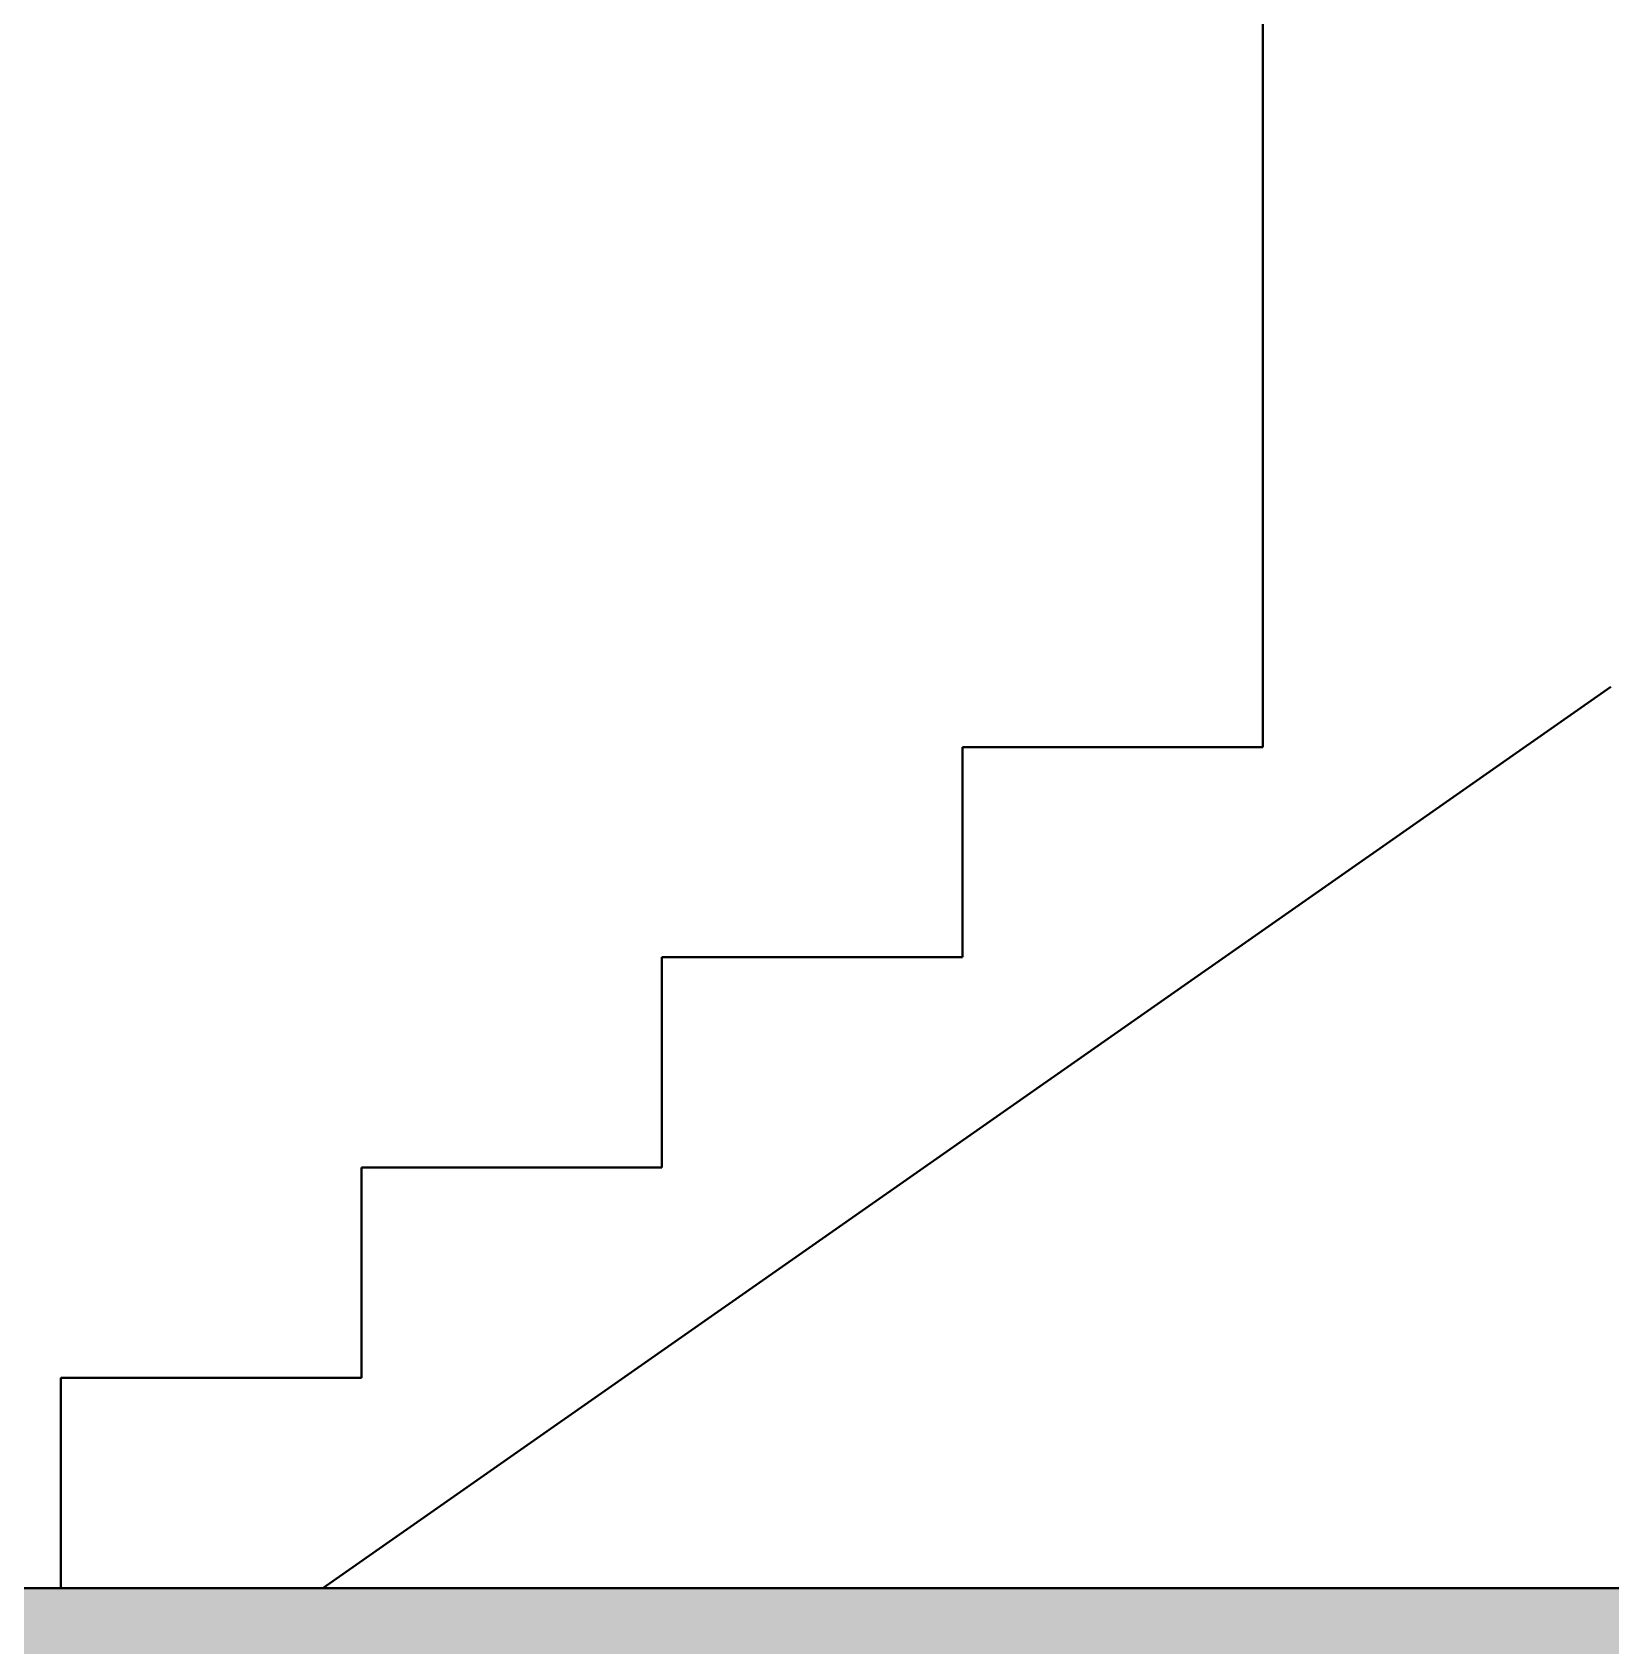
# Model space of a CAD drawing. Header units: inches. Extents: x 160056 to 168773, y -25300 to -22134.
# Drawn here: x 161093.3 to 161145.8, y -24983.6 to -24929.9 of the extents above; entities that cross this region are included whole.
import ezdxf

# ---------------------------------------------------------------- set-up
doc = ezdxf.new("R2010")
doc.units = ezdxf.units.IN
doc.header["$LTSCALE"] = 0.5
doc.header["$MEASUREMENT"] = 0
doc.linetypes.add('CENTER', pattern=[2, 1.25, -0.25, 0.25, -0.25])
for name, color, linetype, lineweight in [('Annotate-Bold.w', 187, 'Continuous', 18), ('Annotations-Bold.w', 177, 'Continuous', 13), ('wall', 1, 'Continuous', 40)]:
    doc.layers.add(name, color=color, linetype=linetype, lineweight=lineweight)

msp = doc.modelspace()

# ---------------------------------------------------------------- hatches: boundary and pattern name
at = {"layer": 'Annotations-Bold.w', "linetype": 'CENTER', "ltscale": 0.3}
h = msp.add_hatch(dxfattribs=at)
h.set_pattern_fill('AR-CONC', color=0, style=0)
h.set_pattern_definition([(50, (5381.2006, -2646.63), (7.17260183, -0.62752135), [0.75, -8.25]), (355, (5381.2006, -2646.63), (-1.38751334, 7.52192134), [0.6, -6.6]), (100.4514, (5381.798, -2646.6824), (5.78509382, 6.89439542), [0.6374019, -7.01142112]), (46.1842, (5381.201, -2644.63), (10.6724105, -1.65519014), [1.125, -12.375]), (96.6356, (5382.09, -2644.768), (9.34662706, 9.7411787), [0.9561029, -10.51713]), (351.1842, (5381.201, -2644.63), (9.34661945, 9.741186), [0.9, -9.9]), (21, (5382.2006, -2645.13), (5.96907052, -4.0261889), [0.75, -8.25]), (326, (5382.2006, -2645.13), (2.43315332, 7.25150045), [0.6, -6.6]), (71.4514, (5382.698, -2645.4656), (8.4022263, 3.22530497), [0.6374019, -7.01142112]), (37.5, (5381.2006, -2646.63), (0.121598553, 3.32893854), [0, -6.52, 0, -6.7, 0, -6.625]), (7.5, (5381.2006, -2646.63), (2.630695374, 3.94411712), [0, -3.82, 0, -6.37, 0, -2.525]), (327.5, (5378.9706, -2646.63), (5.33822436, -0.225548717), [0, -2.5, 0, -7.8, 0, -10.35]), (317.5, (5377.9706, -2646.63), (5.8318617, 1.00104982), [0, -3.25, 0, -5.18, 0, -7.35])])
h.paths.add_polyline_path([(161046.246, -24986.647), (161046.246, -24993.647), (161055.246, -24993.647), (161055.246, -24986.647), (161174.246, -24986.647), (161174.246, -24993.647), (161183.246, -24993.647), (161183.246, -24981.647), (160915.246, -24981.647), (160915.246, -24993.647), (160924.246, -24993.647), (160924.246, -24986.647)])

# ---------------------------------------------------------------- linework, layer by layer
at = {"layer": 'Annotate-Bold.w', "linetype": 'CENTER', "ltscale": 0.01}
msp.add_line((160854.107, -24981.647), (161242.872, -24981.647), dxfattribs=at)
at = {"layer": 'wall'}
for p, q in [((161134.246, -24946.647), (161134.246, -24916.647)), ((161134.246, -24953.647), (161134.246, -24946.647)), ((161102.965, -24981.647), (161145.822, -24951.647)), ((161124.246, -24960.647), (161124.246, -24953.647)), ((161124.246, -24953.647), (161134.246, -24953.647)), ((161114.246, -24967.647), (161114.246, -24960.647)), ((161114.246, -24960.647), (161124.246, -24960.647)), ((161104.246, -24974.647), (161104.246, -24967.647)), ((161104.246, -24967.647), (161114.246, -24967.647)), ((161094.246, -24981.647), (161094.246, -24974.647)), ((161094.246, -24974.647), (161104.246, -24974.647)), ((160915.246, -24981.647), (161183.246, -24981.647))]:
    msp.add_line(p, q, dxfattribs=at)

doc.saveas('drawing.dxf')
